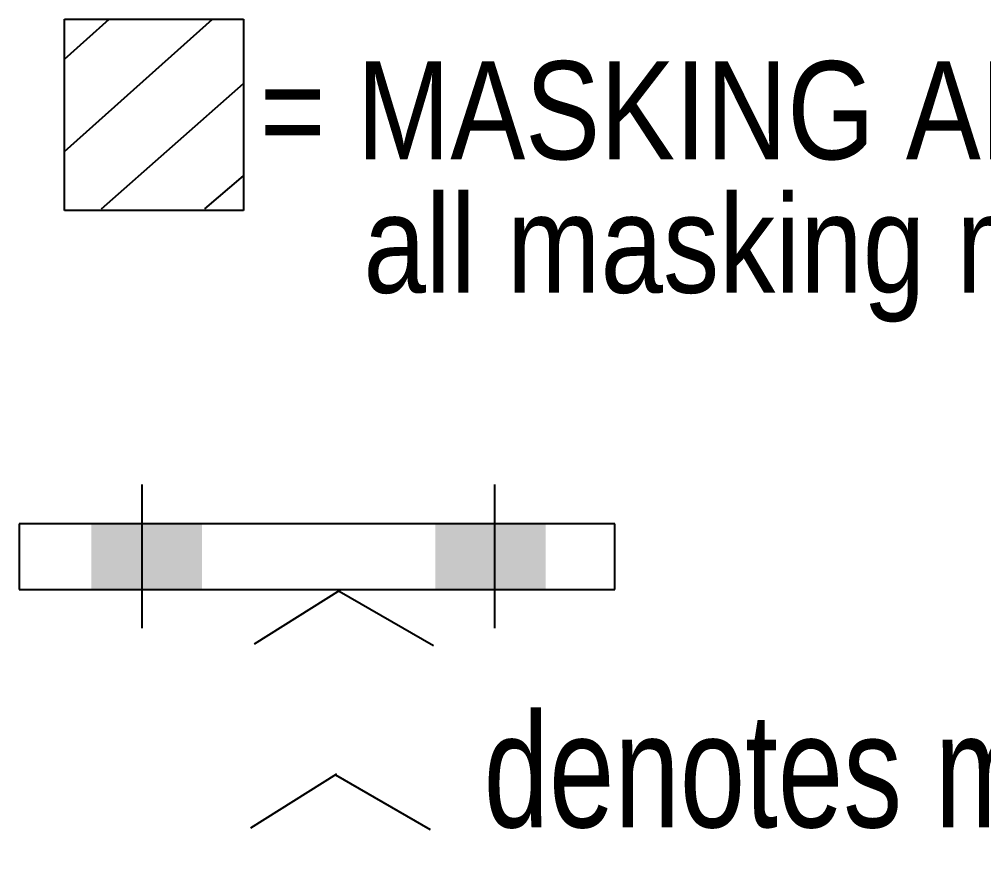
# Model space of a CAD drawing. Header units: millimetres. Extents: x 0 to 420, y 0 to 297.
# Drawn here: x 181.78 to 201.96, y 25.28 to 42.91 of the extents above; entities that cross this region are included whole.
import ezdxf

# ---------------------------------------------------------------- set-up
doc = ezdxf.new("R2010")
doc.units = ezdxf.units.MM
doc.styles.add('Arial Narrow', font='ARIALN.TTF', dxfattribs={"height": 0.2})

# ---------------------------------------------------------------- blocks, each defined once
blk = doc.blocks.new('0_TCM_4503_AIVD_AD_NOTE_BLOCK-43783565-2284')
at = {"linetype": 'Continuous'}
for points in [[(183.291, 30.972), (185.604, 30.972), (185.604, 32.352), (183.291, 32.352)], [(190.487, 30.972), (192.8, 30.972), (192.8, 32.352), (190.487, 32.352)]]:
    blk.add_hatch(color=7, dxfattribs=at).paths.add_polyline_path(points)
at = {"color": 7, "linetype": 'Continuous'}
for p, q in [((182.73, 40.14), (185.827, 42.905)), ((182.73, 38.902), (182.73, 42.905)), ((182.73, 42.068), (183.667, 42.905)), ((182.73, 42.905), (186.479, 42.905)), ((186.479, 42.905), (186.479, 38.902)), ((183.504, 38.939), (186.479, 41.559)), ((185.664, 38.939), (186.479, 39.63)), ((186.479, 38.902), (182.73, 38.902)), ((184.349, 33.17), (184.349, 30.167)), ((191.727, 33.17), (191.727, 30.167)), ((194.244, 32.352), (181.785, 32.352)), ((181.785, 32.352), (181.785, 30.972)), ((194.244, 30.972), (194.244, 32.352)), ((181.785, 30.972), (194.244, 30.972)), ((188.496, 30.959), (186.697, 29.83)), ((188.474, 30.944), (190.453, 29.801)), ((188.421, 27.113), (186.622, 25.984)), ((188.399, 27.099), (190.378, 25.955))]:
    blk.add_line(p, q, dxfattribs=at)
at = {"color": 7, "linetype": 'Continuous', "style": 'Arial Narrow'}
for s, p in [('= MASKING AREA', (186.821, 39.977)), ('all masking meas. in mm', (188.986, 37.183))]:
    blk.add_text(s, height=2.05103, dxfattribs=at).set_placement(p)
at = {"color": 7, "linetype": 'Continuous', "style": 'Arial Narrow', "width": 0.9}
blk.add_text('denotes masking side', height=2.38607, dxfattribs=at).set_placement((191.5, 26))

msp = doc.modelspace()

# ---------------------------------------------------------------- block references
msp.add_blockref('0_TCM_4503_AIVD_AD_NOTE_BLOCK-43783565-2284', (0, 0))

doc.saveas('drawing.dxf')
